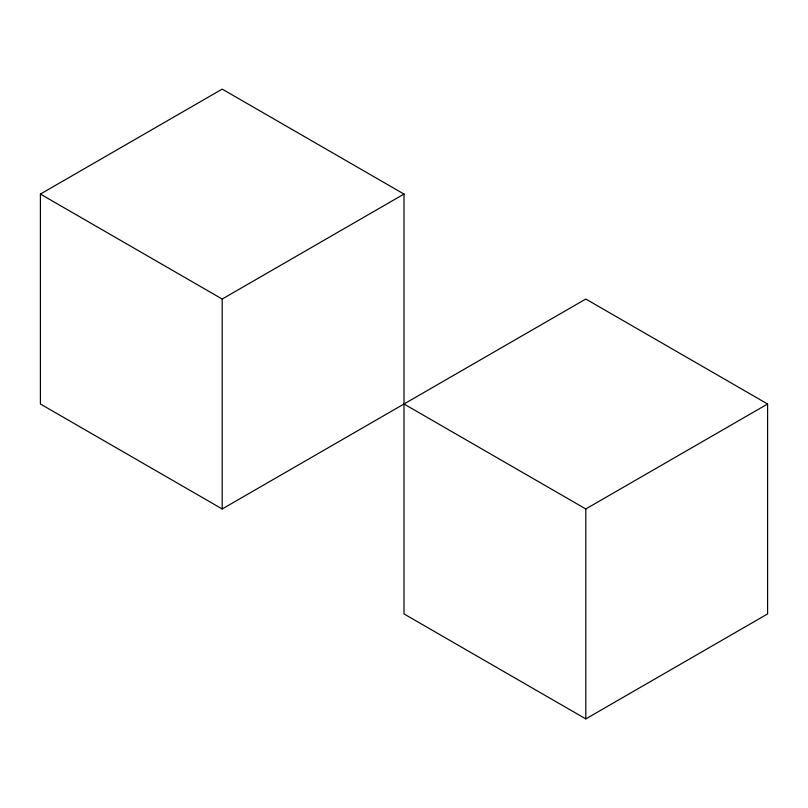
<?xml version="1.0" encoding="UTF-8"?>
<svg xmlns="http://www.w3.org/2000/svg" width="808" height="808" viewBox="0 0 808 808"><rect width="100%" height="100%" fill="white"/><g stroke="black" fill="none" stroke-linecap="round" stroke-linejoin="round"><path stroke-width="1.21" d="M40.4 194.072L222.2 89.112L404 194.072L404 613.928L585.8 718.888L767.6 613.928L767.6 404L585.8 299.041L222.2 508.959L40.4 404L40.4 194.072L222.2 299.041L404 194.072M404 404L585.8 508.959L767.6 404M585.8 508.959L585.8 718.888M222.2 299.041L222.2 508.959"/></g></svg>
